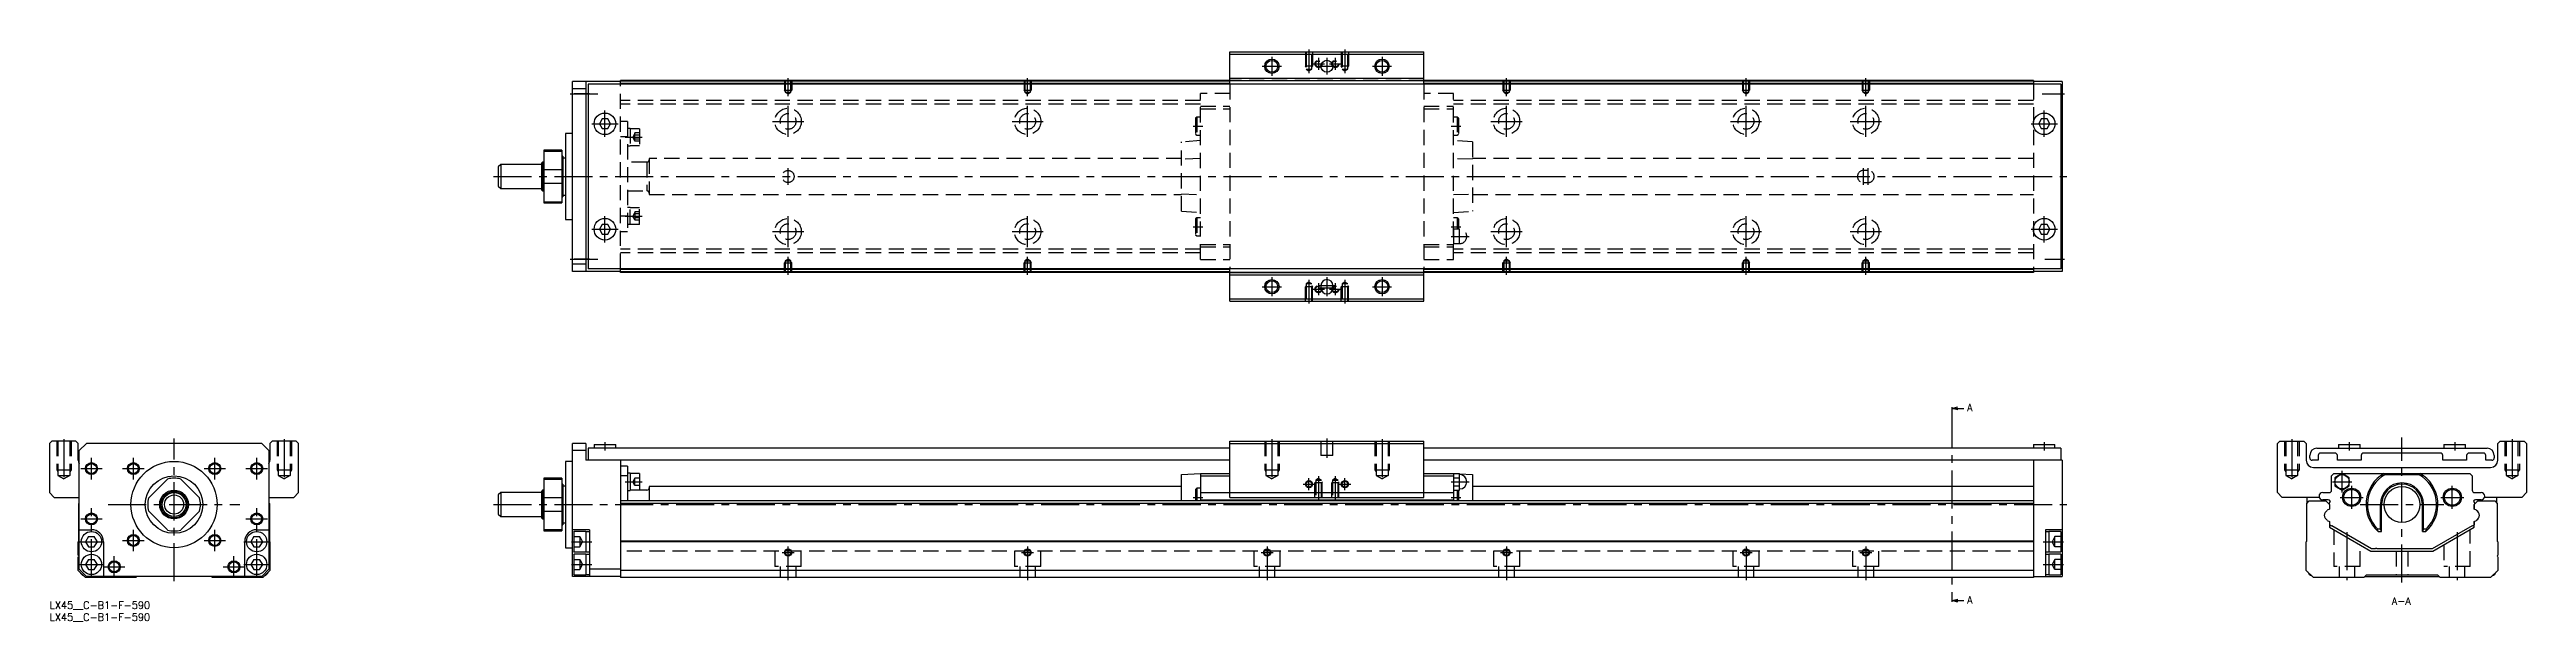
# Model space of a CAD drawing. Extents: x 0 to 1034, y -8 to 230.
import ezdxf

# ---------------------------------------------------------------- set-up
doc = ezdxf.new("R2010")
doc.units = 0
doc.header["$LTSCALE"] = 0.5
doc.linetypes.add('CENTER', pattern=[50.8, 31.75, -6.35, 6.35, -6.35])
doc.linetypes.add('DASHED', pattern=[19.05, 12.7, -6.35])
for name, color, linetype in [('MSM_CENTER', 1, 'CENTER'), ('MSM_CONTINUOUS', 7, 'CONTINUOUS'), ('MSM_DASHED', 4, 'DASHED'), ('MSM_NARROW', 5, 'CONTINUOUS'), ('MSM_PART_NUMBER', 7, 'CONTINUOUS')]:
    doc.layers.add(name, color=color, linetype=linetype)
doc.styles.get("Standard").update_dxf_attribs({"font": 'txt.shx', "height": 3, "bigfont": 'bigfont.shx'})

# ---------------------------------------------------------------- blocks, each defined once
blk = doc.blocks.new('*U3')
at = {"layer": 'MSM_PART_NUMBER'}
blk.add_text('LX45__C-B1-F-590', height=3, dxfattribs=at).set_placement((0, -3))
blk = doc.blocks.new('*U4')
at = {"layer": 'MSM_PART_NUMBER'}
blk.add_text('LX45__C-B1-F-590', height=3, dxfattribs=at).set_placement((0, -8))

msp = doc.modelspace()

# ---------------------------------------------------------------- linework, layer by layer
at = {"layer": 'MSM_CENTER'}
for p, q in [((525.9, 230.4), (525.9, 220.5)), ((540.9, 230.4), (540.9, 220.5)), ((308.4, 210.9), (308.4, 218.4)), ((408.4, 210.9), (408.4, 218.4)), ((506.4, 223.4), (514.4, 223.4)), ((510.4, 227.4), (510.4, 219.4)), ((527.4, 224.4), (532.4, 224.4)), ((529.9, 226.9), (529.9, 221.9)), ((529.9, 223.4), (536.9, 223.4)), ((533.4, 226.9), (533.4, 219.9)), ((534.4, 224.4), (539.4, 224.4)), ((536.9, 226.9), (536.9, 221.9)), ((552.4, 223.4), (560.4, 223.4)), ((556.4, 227.4), (556.4, 219.4)), ((608.4, 210.9), (608.4, 218.4)), ((708.4, 210.9), (708.4, 218.4)), ((758.4, 210.9), (758.4, 218.4)), ((217.4, 211.9), (228.9, 211.9)), ((308.4, 193.9), (308.4, 206.9)), ((408.4, 193.9), (408.4, 206.9)), ((608.4, 193.9), (608.4, 206.9)), ((708.4, 193.9), (708.4, 206.9)), ((758.4, 193.9), (758.4, 206.9)), ((832.1, 211.9), (841.4, 211.9)), ((226.4, 199.4), (237.4, 199.4)), ((231.9, 193.9), (231.9, 204.9)), ((301.9, 200.4), (314.9, 200.4)), ((401.9, 200.4), (414.9, 200.4)), ((477.5, 198.4), (481.6, 198.4)), ((585.2, 198.4), (589.3, 198.4)), ((601.9, 200.4), (614.9, 200.4)), ((701.9, 200.4), (714.9, 200.4)), ((751.9, 200.4), (764.9, 200.4)), ((827.4, 199.4), (838.4, 199.4)), ((832.9, 193.9), (832.9, 204.9)), ((240.4, 193.8), (247.4, 193.8)), ((185.4, 177.4), (842.4, 177.4)), ((308.4, 173.9), (308.4, 180.9)), ((757.4, 173.9), (757.4, 180.9)), ((759.4, 173.9), (759.4, 180.9)), ((226.4, 155.4), (237.4, 155.4)), ((231.9, 149.9), (231.9, 160.9)), ((240.4, 160.9), (247.4, 160.9)), ((308.4, 147.9), (308.4, 160.9)), ((408.4, 147.9), (408.4, 160.9)), ((477.5, 156.4), (481.6, 156.4)), ((585.2, 156.4), (589.3, 156.4)), ((608.4, 147.9), (608.4, 160.9)), ((708.4, 147.9), (708.4, 160.9)), ((758.4, 147.9), (758.4, 160.9)), ((827.4, 155.4), (838.4, 155.4)), ((832.9, 149.9), (832.9, 160.9)), ((301.9, 154.4), (314.9, 154.4)), ((401.9, 154.4), (414.9, 154.4)), ((585.2, 152.4), (592.8, 152.4)), ((601.9, 154.4), (614.9, 154.4)), ((701.9, 154.4), (714.9, 154.4)), ((751.9, 154.4), (764.9, 154.4)), ((217.4, 142.9), (228.9, 142.9)), ((308.4, 136.4), (308.4, 143.9)), ((408.4, 136.4), (408.4, 143.9)), ((510.4, 135.4), (510.4, 127.4)), ((533.4, 135.4), (533.4, 127.4)), ((556.4, 135.4), (556.4, 127.4)), ((608.4, 136.4), (608.4, 143.9)), ((708.4, 136.4), (708.4, 143.9)), ((758.4, 136.4), (758.4, 143.9)), ((833.1, 142.9), (841.4, 142.9)), ((506.4, 131.4), (514.4, 131.4)), ((525.9, 134.3), (525.9, 124.4)), ((527.4, 130.4), (532.4, 130.4)), ((529.9, 132.9), (529.9, 127.9)), ((529.9, 131.9), (536.9, 131.9)), ((529.9, 130.9), (536.9, 130.9)), ((534.4, 130.4), (539.4, 130.4)), ((536.9, 132.9), (536.9, 127.9)), ((540.9, 134.3), (540.9, 124.4)), ((552.4, 131.4), (560.4, 131.4)), ((794.3, 80.1), (794.3, 0.9)), ((6, 67.8), (6, 50.2)), ((52, 8.5), (52, 68)), ((98, 67.8), (98, 50.2)), ((231.9, 66.5), (231.9, 63)), ((510.4, 67.8), (510.4, 50.2)), ((533.4, 68), (533.4, 60)), ((556.4, 67.8), (556.4, 50.2)), ((832.9, 66.5), (832.9, 63)), ((936.3, 67.8), (936.3, 50.2)), ((960.3, 66.5), (960.3, 63)), ((982.3, 8), (982.3, 68.5)), ((1004.3, 66.5), (1004.3, 63)), ((1028.3, 67.8), (1028.3, 50.2)), ((13, 55.5), (22, 55.5)), ((17.5, 51), (17.5, 60)), ((30.5, 55.5), (39.5, 55.5)), ((35, 51), (35, 60)), ((64.5, 55.5), (73.5, 55.5)), ((69, 51), (69, 60)), ((82, 55.5), (91, 55.5)), ((86.5, 51), (86.5, 60)), ((529.9, 52.4), (529.9, 42.5)), ((536.9, 52.4), (536.9, 42.5)), ((957.3, 45.5), (957.3, 54.5)), ((240.4, 50), (247.4, 50)), ((477.5, 43.5), (481.6, 43.5)), ((523.4, 49), (528.4, 49)), ((525.9, 46.5), (525.9, 51.5)), ((538.4, 49), (543.4, 49)), ((540.9, 46.5), (540.9, 51.5)), ((585.2, 50), (592.8, 50)), ((585.2, 43.5), (589.3, 43.5)), ((953.3, 50), (961.3, 50)), ((956.5, 43.5), (966.1, 43.5)), ((961.3, 38.7), (961.3, 48.3)), ((998.5, 43.5), (1008.1, 43.5)), ((1003.3, 38.7), (1003.3, 48.3)), ((13, 34.5), (22, 34.5)), ((17.5, 10.2), (17.5, 39)), ((24.5, 40.5), (79.5, 40.5)), ((82, 34.5), (91, 34.5)), ((86.5, 10.2), (86.5, 39)), ((185.4, 40.5), (842.4, 40.5)), ((964.8, 40.5), (999.8, 40.5)), ((12.2, 25), (22.7, 25)), ((30.5, 25.5), (39.5, 25.5)), ((35, 21), (35, 30)), ((64.5, 25.5), (73.5, 25.5)), ((69, 21), (69, 30)), ((81.2, 25), (91.7, 25)), ((217.9, 25), (226.4, 25)), ((308.4, 9), (308.4, 23)), ((408.4, 23), (408.4, 9)), ((508.4, 23), (508.4, 9)), ((608.4, 23), (608.4, 9)), ((708.4, 23), (708.4, 9)), ((758.4, 23), (758.4, 9)), ((832.4, 25), (840.9, 25)), ((959.3, 29), (959.3, 9)), ((1005.3, 29), (1005.3, 9)), ((12.2, 15.5), (22.7, 15.5)), ((22.5, 14.5), (31.5, 14.5)), ((27, 10), (27, 19)), ((72.5, 14.5), (81.5, 14.5)), ((77, 10), (77, 19)), ((81.2, 15.5), (91.7, 15.5)), ((217.9, 15.5), (226.4, 15.5)), ((305.9, 20.5), (310.9, 20.5)), ((405.9, 20.5), (410.9, 20.5)), ((505.9, 20.5), (510.9, 20.5)), ((605.9, 20.5), (610.9, 20.5)), ((705.9, 20.5), (710.9, 20.5)), ((755.9, 20.5), (760.9, 20.5)), ((832.4, 15.5), (840.9, 15.5))]:
    msp.add_line(p, q, dxfattribs=at)
at = {"layer": 'MSM_CONTINUOUS'}
for p, q in [((492.9, 215.9), (492.9, 229.4)), ((492.9, 229.4), (573.9, 229.4)), ((492.9, 228.4), (573.9, 228.4)), ((573.9, 215.9), (573.9, 229.4)), ((238.4, 215.9), (238.4, 217.4)), ((492.9, 217.4), (238.4, 217.4)), ((492.9, 218.4), (573.9, 218.4)), ((492.9, 217.4), (573.9, 217.4)), ((828.4, 217.4), (573.9, 217.4)), ((828.4, 217.4), (828.4, 215.9)), ((238.4, 217), (218.4, 217)), ((218.4, 137.8), (218.4, 217)), ((223.9, 214), (218.4, 214)), ((223.9, 217), (223.9, 137.8)), ((839.9, 215.9), (224.9, 215.9)), ((224.9, 215.9), (224.9, 138.9)), ((492.9, 217.2), (238.4, 217.2)), ((492.9, 216.2), (238.4, 216.2)), ((828.4, 217.2), (573.9, 217.2)), ((828.4, 216.2), (573.9, 216.2)), ((840.4, 217), (828.4, 217)), ((839.9, 215.9), (839.9, 138.9)), ((840.4, 217), (840.4, 137.8)), ((230.7, 201.4), (229.6, 199.4)), ((229.6, 199.4), (230.7, 197.4)), ((233.1, 201.4), (230.7, 201.4)), ((230.7, 197.4), (233.1, 197.4)), ((234.2, 199.4), (233.1, 201.4)), ((233.1, 197.4), (234.2, 199.4)), ((831.7, 201.4), (830.6, 199.4)), ((830.6, 199.4), (831.7, 197.4)), ((834.1, 201.4), (831.7, 201.4)), ((831.7, 197.4), (834.1, 197.4)), ((835.2, 199.4), (834.1, 201.4)), ((834.1, 197.4), (835.2, 199.4)), ((213.9, 188.4), (206.4, 188.4)), ((206.4, 188.4), (206.4, 166.4)), ((206.4, 188), (213.9, 188)), ((213.9, 188.4), (213.9, 166.4)), ((215.4, 195.4), (215.4, 159.4)), ((218.4, 195.4), (215.4, 195.4)), ((188.4, 182.4), (187.4, 181.4)), ((187.4, 181.4), (187.4, 173.4)), ((188.4, 182.4), (188.4, 172.4)), ((205.4, 182.4), (188.4, 182.4)), ((205.9, 183.4), (205.4, 182.9)), ((205.4, 182.9), (205.4, 171.9)), ((205.9, 183.4), (205.9, 171.4)), ((206.4, 183.4), (205.9, 183.4)), ((213.9, 180.2), (206.4, 180.2)), ((214.4, 185.9), (213.9, 185.9)), ((214.4, 185.9), (214.4, 168.9)), ((215.4, 185.1), (214.4, 185.1)), ((187.4, 173.4), (188.4, 172.4)), ((188.4, 172.4), (205.4, 172.4)), ((205.4, 171.9), (205.9, 171.4)), ((205.9, 171.4), (206.4, 171.4)), ((206.4, 174.6), (213.9, 174.6)), ((213.9, 166.7), (206.4, 166.7)), ((206.4, 166.4), (213.9, 166.4)), ((213.9, 168.9), (214.4, 168.9)), ((214.4, 169.6), (215.4, 169.6)), ((215.4, 159.4), (218.4, 159.4)), ((230.7, 157.4), (229.6, 155.4)), ((229.6, 155.4), (230.7, 153.4)), ((233.1, 157.4), (230.7, 157.4)), ((234.2, 155.4), (233.1, 157.4)), ((233.1, 153.4), (234.2, 155.4)), ((831.7, 157.4), (830.6, 155.4)), ((830.6, 155.4), (831.7, 153.4)), ((834.1, 157.4), (831.7, 157.4)), ((835.2, 155.4), (834.1, 157.4)), ((834.1, 153.4), (835.2, 155.4)), ((230.7, 153.4), (233.1, 153.4)), ((831.7, 153.4), (834.1, 153.4)), ((223.9, 140.8), (218.4, 140.8)), ((238.4, 137.8), (218.4, 137.8)), ((839.9, 138.9), (224.9, 138.9)), ((238.4, 137.4), (238.4, 138.9)), ((492.9, 138.6), (238.4, 138.6)), ((492.9, 137.6), (238.4, 137.6)), ((828.4, 137.4), (238.4, 137.4)), ((492.9, 125.4), (492.9, 138.9)), ((492.9, 137.4), (573.9, 137.4)), ((492.9, 136.4), (573.9, 136.4)), ((573.9, 125.4), (573.9, 138.9)), ((828.4, 138.6), (573.9, 138.6)), ((828.4, 137.6), (573.9, 137.6)), ((828.4, 138.9), (828.4, 137.4)), ((840.4, 137.8), (828.4, 137.8)), ((492.9, 126.4), (573.9, 126.4)), ((492.9, 125.4), (573.9, 125.4)), ((530.9, 131.9), (530.9, 130.9)), ((535.9, 130.9), (535.9, 131.9)), ((794.3, 80.6), (796.8, 81.3)), ((794.3, 81.1), (794.3, 80.1)), ((794.3, 80.6), (799.3, 80.6)), ((796.8, 80), (794.3, 80.6)), ((1, 67), (0, 66)), ((0, 66), (0, 45.5)), ((11, 67), (1, 67)), ((12, 66), (11, 67)), ((12, 59), (12, 66)), ((15.4, 66), (12.4, 63)), ((12.4, 13.5), (12.4, 63)), ((88.6, 66), (15.4, 66)), ((91.6, 63), (88.6, 66)), ((91.6, 63), (91.6, 13.5)), ((93, 67), (92, 66)), ((92, 66), (92, 59)), ((103, 67), (93, 67)), ((104, 66), (103, 67)), ((104, 45.5), (104, 66)), ((223.9, 66), (218.4, 66)), ((218.4, 10.5), (218.4, 66)), ((223.9, 63), (218.4, 63)), ((223.9, 66), (223.9, 59)), ((224.9, 64), (224.9, 59)), ((492.9, 64), (224.9, 64)), ((227.4, 65.5), (227.4, 64)), ((227.4, 65.5), (236.4, 65.5)), ((236.4, 64), (236.4, 65.5)), ((492.9, 67), (573.9, 67)), ((492.9, 43.5), (492.9, 67)), ((492.9, 66), (573.9, 66)), ((573.9, 43.5), (573.9, 67)), ((839.9, 64), (573.9, 64)), ((828.4, 65.5), (828.4, 64)), ((828.4, 65.5), (837.4, 65.5)), ((837.4, 64), (837.4, 65.5)), ((839.9, 64), (839.9, 59)), ((930.3, 66), (931.3, 67)), ((930.3, 45.5), (930.3, 66)), ((931.3, 67), (941.3, 67)), ((941.3, 67), (942.3, 66)), ((942.3, 66), (942.3, 59)), ((946.8, 64), (1017.8, 64)), ((955.8, 65.5), (964.8, 65.5)), ((955.8, 65.5), (955.8, 64)), ((964.8, 64), (964.8, 65.5)), ((999.8, 65.5), (1008.8, 65.5)), ((999.8, 65.5), (999.8, 64)), ((1008.8, 64), (1008.8, 65.5)), ((1022.3, 66), (1023.3, 67)), ((1022.3, 59), (1022.3, 66)), ((1023.3, 67), (1033.3, 67)), ((1033.3, 67), (1034.3, 66)), ((1034.3, 66), (1034.3, 45.5)), ((218.4, 58.5), (215.4, 58.5)), ((215.4, 58.5), (215.4, 22.5)), ((492.9, 59), (223.9, 59)), ((238.4, 59), (238.4, 10)), ((241.4, 56.5), (238.4, 56.5)), ((241.4, 52.5), (238.4, 52.5)), ((241.4, 56.5), (241.4, 42)), ((242.4, 53.6), (241.4, 53.6)), ((242.4, 53.6), (242.4, 46.3)), ((246.4, 53.5), (242.4, 53.5)), ((246.4, 53.5), (246.4, 46.5)), ((472.6, 53), (480.6, 53.5)), ((472.6, 42), (472.6, 53)), ((480.6, 53.5), (492.9, 53.5)), ((480.6, 53.5), (480.6, 42)), ((480.6, 52.5), (492.9, 52.5)), ((840.4, 59), (573.9, 59)), ((573.9, 53.5), (586.2, 53.5)), ((573.9, 52.5), (586.2, 52.5)), ((586.2, 53.5), (586.8, 53.5)), ((586.3, 53.5), (586.2, 53)), ((586.2, 53.5), (586.2, 42)), ((586.2, 52.4), (586.2, 52.6)), ((586.3, 53.5), (588.7, 53.5)), ((586.3, 51.7), (588.7, 51.7)), ((588.8, 53), (588.7, 53.5)), ((588.7, 53.3), (594.2, 53)), ((588.8, 47), (588.8, 53)), ((594.2, 53), (594.2, 42)), ((828.4, 59), (828.4, 10)), ((840.4, 59), (840.4, 10.5)), ((943.8, 60), (943.8, 61)), ((947.3, 59), (944.8, 59)), ((945.3, 56), (1019.3, 56)), ((947.3, 61), (947.3, 59)), ((954.3, 62), (948.3, 62)), ((952.9, 52.5), (953.9, 53.5)), ((952.9, 46.5), (952.9, 52.5)), ((953.9, 53.5), (1010.6, 53.5)), ((957.3, 53.5), (954.3, 51.7)), ((954.3, 51.7), (954.3, 48.3)), ((955.3, 59), (955.3, 61)), ((965.3, 59), (955.3, 59)), ((960.3, 51.7), (957.3, 53.5)), ((960.3, 48.3), (960.3, 51.7)), ((965.3, 61), (965.3, 59)), ((998.3, 62), (966.3, 62)), ((974.8, 53.5), (975, 53)), ((975, 53), (989.5, 53)), ((989.5, 53), (989.8, 53.5)), ((999.3, 59), (999.3, 61)), ((1009.3, 59), (999.3, 59)), ((1009.3, 61), (1009.3, 59)), ((1016.3, 62), (1010.3, 62)), ((1010.6, 53.5), (1011.6, 52.5)), ((1011.6, 52.5), (1011.6, 46.5)), ((1017.3, 59), (1017.3, 61)), ((1019.8, 59), (1017.3, 59)), ((1020.8, 61), (1020.8, 60)), ((0, 45.5), (2, 43.5)), ((2, 43.5), (12.4, 43.5)), ((41.4, 43.3), (49.2, 51.1)), ((54.8, 51.1), (62.6, 43.3)), ((91.6, 43.5), (102, 43.5)), ((102, 43.5), (104, 45.5)), ((188.4, 45.5), (187.4, 44.5)), ((187.4, 44.5), (187.4, 36.5)), ((205.4, 45.5), (188.4, 45.5)), ((188.4, 45.5), (188.4, 35.5)), ((205.9, 46.5), (205.4, 46)), ((205.4, 46), (205.4, 35)), ((206.4, 46.5), (205.9, 46.5)), ((205.9, 46.5), (205.9, 34.5)), ((213.9, 51.5), (206.4, 51.5)), ((206.4, 51.5), (206.4, 29.5)), ((206.4, 51.1), (213.9, 51.1)), ((213.9, 43.3), (206.4, 43.3)), ((213.9, 51.5), (213.9, 29.5)), ((214.4, 49), (213.9, 49)), ((214.4, 49), (214.4, 32)), ((215.4, 48.2), (214.4, 48.2)), ((828.4, 42), (238.4, 42)), ((241.4, 46.3), (242.4, 46.3)), ((249.4, 46.5), (242.4, 46.5)), ((250.4, 48), (250.4, 42)), ((472.6, 48), (250.4, 48)), ((479, 47.3), (478.5, 46.8)), ((478.5, 46.8), (478.5, 42)), ((480.6, 47.3), (479, 47.3)), ((479, 47.3), (479, 42)), ((480.6, 45.5), (586.2, 45.5)), ((480.6, 42.4), (586.2, 42.4)), ((492.9, 43.5), (573.9, 43.5)), ((586.2, 47), (586.3, 46.5)), ((586.3, 48.3), (588.7, 48.3)), ((586.3, 46.5), (588.7, 46.5)), ((587.8, 46.5), (587.8, 42)), ((588.3, 46.5), (588.3, 42)), ((588.7, 46.5), (588.8, 47)), ((828.4, 48), (594.2, 48)), ((932.3, 43.5), (930.3, 45.5)), ((947.7, 43.5), (932.3, 43.5)), ((942.5, 41), (943.5, 42)), ((942.7, 41.2), (942.7, 43.5)), ((943.5, 42), (950.5, 42)), ((949.2, 45.5), (951.9, 45.5)), ((951.5, 42.4), (949.2, 42.4)), ((950.5, 42), (952, 40.5)), ((950.5, 42), (952, 40.5)), ((954.3, 48.3), (957.3, 46.5)), ((957.3, 46.5), (960.3, 48.3)), ((1012.5, 40.5), (1014, 42)), ((1012.6, 45.5), (1015.3, 45.5)), ((1015.3, 42.4), (1013, 42.4)), ((1014, 42), (1021.1, 42)), ((1032.3, 43.5), (1016.8, 43.5)), ((1021.1, 42), (1022.1, 41)), ((1021.9, 41.2), (1021.9, 43.5)), ((1034.3, 45.5), (1032.3, 43.5)), ((12.2, 41), (12.4, 41.2)), ((12.2, 25.2), (12.2, 41)), ((49.2, 29.9), (41.4, 37.7)), ((62.6, 37.7), (54.8, 29.9)), ((91.6, 41.2), (91.8, 41)), ((91.8, 41), (91.8, 25.2)), ((187.4, 36.5), (188.4, 35.5)), ((188.4, 35.5), (205.4, 35.5)), ((205.4, 35), (205.9, 34.5)), ((205.9, 34.5), (206.4, 34.5)), ((206.4, 37.7), (213.9, 37.7)), ((213.9, 32), (214.4, 32)), ((214.4, 32.8), (215.4, 32.8)), ((828.4, 41), (238.4, 41)), ((942.5, 25.2), (942.5, 41)), ((952, 38.6), (951.1, 38.1)), ((951.1, 33.9), (952, 33.4)), ((952, 40.6), (952, 41.2)), ((952, 40.5), (952, 38.6)), ((952, 33.4), (952, 31)), ((953, 31.6), (952.8, 31.6)), ((969.6, 22), (953, 31.6)), ((973.3, 30.4), (973.3, 40.5)), ((973.8, 29.2), (973.8, 40.5)), ((990.8, 29.2), (990.8, 40.5)), ((991.3, 30.4), (991.3, 40.5)), ((1011.6, 31.6), (994.9, 22)), ((1011.8, 31.6), (1011.6, 31.6)), ((1012.6, 40.6), (1012.5, 40.5)), ((1012.5, 40.5), (1012.5, 38.6)), ((1012.5, 38.6), (1012.5, 40.5)), ((1013.4, 38.1), (1012.5, 38.6)), ((1012.5, 33.4), (1013.4, 33.9)), ((1012.5, 33.4), (1012.5, 32.1)), ((1012.5, 31), (1012.5, 33.4)), ((1012.6, 41.2), (1012.6, 40.6)), ((1022.1, 41), (1022.1, 25.2)), ((12, 25), (12.2, 25.2)), ((12, 19.4), (12, 25)), ((12.4, 30), (17.5, 30)), ((16.3, 27.1), (15, 25)), ((15, 25), (16.3, 22.9)), ((16.3, 27.1), (18.7, 27.1)), ((16.3, 22.9), (18.7, 22.9)), ((20, 25), (18.7, 27.1)), ((18.7, 22.9), (20, 25)), ((22.5, 25), (22.5, 10.5)), ((81.5, 10.5), (81.5, 25)), ((85.3, 27.1), (84, 25)), ((84, 25), (85.3, 22.9)), ((85.3, 27.1), (87.7, 27.1)), ((85.3, 22.9), (87.7, 22.9)), ((86.5, 30), (91.6, 30)), ((89, 25), (87.7, 27.1)), ((87.7, 22.9), (89, 25)), ((91.8, 25.2), (92, 25)), ((92, 25), (92, 13)), ((213.9, 29.9), (206.4, 29.9)), ((206.4, 29.5), (213.9, 29.5)), ((215.4, 22.5), (218.4, 22.5)), ((225.4, 30), (218.4, 30)), ((218.9, 29), (218.9, 21)), ((223.9, 29.2), (219.1, 29.2)), ((219.1, 20.8), (223.9, 20.8)), ((223.9, 29.2), (223.9, 20.8)), ((225.4, 29.1), (223.9, 29.1)), ((223.9, 20.8), (225.4, 20.8)), ((225.4, 30), (225.4, 10.5)), ((828.4, 25.2), (238.4, 25.2)), ((828.4, 25), (238.4, 25)), ((833.4, 30), (833.4, 10.5)), ((840.4, 30), (833.4, 30)), ((834.9, 29.1), (833.4, 29.1)), ((833.4, 20.8), (834.9, 20.8)), ((839.9, 29.2), (834.9, 29.2)), ((834.9, 29.2), (834.9, 20.8)), ((834.9, 20.8), (839.9, 20.8)), ((839.9, 29.2), (839.9, 20.8)), ((942.3, 25), (942.5, 25.2)), ((942.3, 13), (942.3, 25)), ((952, 31), (969.3, 21)), ((969.3, 21), (995.2, 21)), ((971.1, 22), (969.6, 22)), ((971.9, 30.4), (973.3, 30.4)), ((994.9, 22), (971.9, 22)), ((972.4, 29.2), (973.8, 29.2)), ((973.8, 29.2), (973.3, 30.4)), ((991.3, 30.4), (990.8, 29.2)), ((990.8, 29.2), (992.2, 29.2)), ((991.3, 30.4), (992.6, 30.4)), ((995.2, 21), (1012.5, 31)), ((1022.1, 25.2), (1022.3, 25)), ((1022.3, 25), (1022.3, 19.4)), ((12, 13), (12, 18.6)), ((15, 10), (12, 13)), ((15.4, 10.5), (12.4, 13.5)), ((16.3, 17.6), (15, 15.5)), ((15, 15.5), (16.3, 13.4)), ((88.6, 10.5), (15.4, 10.5)), ((16.3, 17.6), (18.7, 17.6)), ((16.3, 13.4), (18.7, 13.4)), ((20, 15.5), (18.7, 17.6)), ((18.7, 13.4), (20, 15.5)), ((36.5, 10.5), (36, 10)), ((68, 10), (67.5, 10.5)), ((85.3, 17.6), (84, 15.5)), ((84, 15.5), (85.3, 13.4)), ((85.3, 17.6), (87.7, 17.6)), ((85.3, 13.4), (87.7, 13.4)), ((89, 15.5), (87.7, 17.6)), ((87.7, 13.4), (89, 15.5)), ((91.6, 13.5), (88.6, 10.5)), ((92, 13), (89, 10)), ((238.4, 10.5), (218.4, 10.5)), ((218.9, 19.5), (218.9, 11.5)), ((223.9, 19.8), (219.1, 19.8)), ((219.1, 11.2), (223.9, 11.2)), ((223.9, 19.8), (223.9, 11.2)), ((225.4, 19.6), (223.9, 19.6)), ((223.9, 11.3), (225.4, 11.3)), ((238.4, 13.5), (225.4, 13.5)), ((828.4, 13), (238.4, 13)), ((828.4, 10.5), (840.4, 10.5)), ((834.9, 19.6), (833.4, 19.6)), ((833.4, 11.3), (834.9, 11.3)), ((839.9, 19.8), (834.9, 19.8)), ((834.9, 19.8), (834.9, 11.2)), ((834.9, 11.2), (839.9, 11.2)), ((839.9, 19.8), (839.9, 11.2)), ((945.3, 10), (942.3, 13)), ((967.3, 11), (966.3, 10)), ((966.8, 10.5), (997.8, 10.5)), ((997.3, 11), (967.3, 11)), ((998.3, 10), (997.3, 11)), ((1022.3, 13), (1019.3, 10)), ((1022.3, 18.6), (1022.3, 13)), ((36, 10), (15, 10)), ((89, 10), (68, 10)), ((828.4, 10), (238.4, 10)), ((794.3, 0.4), (796.8, 1)), ((794.3, 0.9), (794.3, -0.1)), ((794.3, 0.4), (799.3, 0.4)), ((796.8, -0.3), (794.3, 0.4)), ((966.3, 10), (945.3, 10)), ((1019.3, 10), (998.3, 10))]:
    msp.add_line(p, q, dxfattribs=at)
for centre, radius in [((510.4, 223.4), 2.46), ((533.4, 223.4), 2.5), ((556.4, 223.4), 2.46), ((231.9, 199.4), 4.5), ((832.9, 199.4), 4.5), ((231.9, 155.4), 4.5), ((832.9, 155.4), 4.5), ((510.4, 131.4), 2.46), ((556.4, 131.4), 2.46), ((17.5, 55.5), 2.07), ((35, 55.5), 2.07), ((52, 40.5), 18), ((52, 40.5), 12), ((69, 55.5), 2.07), ((86.5, 55.5), 2.07), ((957.3, 50), 3), ((52, 40.5), 6), ((52, 40.5), 5.5), ((52, 40.5), 5), ((52, 40.5), 4), ((525.9, 49), 1.23), ((540.9, 49), 1.23), ((961.3, 43.5), 3.8), ((961.3, 43.5), 3.3), ((982.3, 40.5), 7.5), ((1003.3, 43.5), 3.8), ((1003.3, 43.5), 3.3), ((17.5, 34.5), 2.07), ((86.5, 34.5), 2.07), ((17.5, 25), 4.25), ((35, 25.5), 2.07), ((69, 25.5), 2.07), ((86.5, 25), 4.25), ((308.4, 20.5), 1.23), ((408.4, 20.5), 1.23), ((508.4, 20.5), 1.23), ((608.4, 20.5), 1.23), ((708.4, 20.5), 1.23), ((758.4, 20.5), 1.23), ((17.5, 15.5), 4.25), ((27, 14.5), 2.07), ((77, 14.5), 2.07), ((86.5, 15.5), 4.25)]:
    msp.add_circle(centre, radius, dxfattribs=at)
for centre, radius, start, end in [((533.4, 131.9), 2.5, 0, 180), ((533.4, 130.9), 2.5, 180, 0), ((946.8, 61), 3, 90, 180), ((1017.8, 61), 3, 0, 90), ((15, 59), 3, 180, 209.9252), ((89, 59), 3, 330.0724, 0), ((589.5, 52.6), 3.31, 164.2277, 179.4294), ((589.5, 52.6), 3.31, 180.5738, 195.7691), ((599.1, 49.9), 12.9, 172.0306, 179.7562), ((585.5, 52.6), 3.31, 0.5738, 15.7691), ((585.5, 52.6), 3.31, 344.2277, 359.4294), ((575.9, 49.9), 12.9, 0.2452, 7.968), ((588.8, 50), 3, 270, 90), ((945.3, 59), 3, 180, 270), ((944.8, 60), 1, 180, 270), ((948.3, 61), 1, 90, 180), ((954.3, 61), 1, 0, 90), ((966.3, 61), 1, 90, 180), ((982.3, 40.5), 15, 119.9264, 228.7639), ((982.3, 40.5), 14.4, 120.051, 224.1514), ((982.3, 40.5), 14.4, 315.8486, 59.949), ((982.3, 40.5), 15, 311.2361, 60.0736), ((998.3, 61), 1, 0, 90), ((1010.3, 61), 1, 90, 180), ((1016.3, 61), 1, 0, 90), ((1019.3, 59), 3, 270, 0), ((1019.8, 60), 1, 270, 0), ((52, 40.5), 11, 165.2726, 194.7274), ((52, 40.5), 11, 75.2726, 104.7274), ((52, 40.5), 11, 345.2726, 14.7274), ((249.4, 47.5), 1, 270, 0), ((599.7, 50.1), 13.5, 180.407, 187.8062), ((589.5, 47.4), 3.31, 164.2277, 179.4294), ((589.5, 47.4), 3.31, 180.5738, 195.7691), ((575.3, 50.1), 13.5, 352.1938, 359.593), ((585.5, 47.4), 3.31, 0.5738, 15.7691), ((585.5, 47.4), 3.31, 344.2277, 359.4294), ((949.2, 44), 1.55, 90, 270), ((951.5, 41.4), 1, 30.0919, 90), ((951.9, 46.5), 1, 270, 0), ((952.8, 41.2), 0.8, 118.7489, 180), ((982.3, 40.5), 9, 0, 180), ((982.3, 40.5), 8.5, 0, 180), ((1012.6, 46.5), 1, 180, 270), ((1013, 41.4), 1, 90, 149.9081), ((1011.8, 41.2), 0.8, 0, 61.2511), ((1015.3, 44), 1.55, 270, 90), ((952.4, 35.8), 2.6, 120, 176.5893), ((952.4, 36.2), 2.6, 183.4107, 240), ((952.8, 32.4), 0.8, 200.3641, 270), ((1011.8, 32.4), 0.8, 270, 339.6276), ((1012.1, 35.8), 2.6, 3.4107, 60), ((1012.1, 36.2), 2.6, 300, 356.5893), ((17.5, 25), 5, 0, 90), ((52, 40.5), 11, 255.2726, 284.7274), ((86.5, 25), 5, 90, 180), ((219.1, 29), 0.25, 90, 180), ((219.1, 21), 0.25, 180, 270), ((971.5, 21.7), 0.5, 36.8699, 143.1301), ((984.5, 34.6), 13.3, 198.3686, 204.03), ((980, 34.6), 13.3, 335.9851, 341.6163), ((11.7, 19), 0.5, 306.8699, 53.1301), ((15.4, 13.5), 3, 201.8151, 248.1849), ((88.6, 13.5), 3, 291.8137, 338.1863), ((219.1, 19.5), 0.25, 90, 180), ((219.1, 11.5), 0.25, 180, 270), ((945.7, 13.5), 3, 201.8137, 248.1863), ((1018.9, 13.5), 3, 291.8151, 338.1849), ((1022.6, 19), 0.5, 126.8699, 233.1301)]:
    msp.add_arc(centre, radius, start, end, dxfattribs=at)
at = {"layer": 'MSM_DASHED'}
for p, q in [((524.4, 229.4), (524.4, 223.4)), ((524.7, 229.4), (524.7, 222.2)), ((527.1, 222.2), (527.1, 229.4)), ((527.4, 229.4), (527.4, 223.4)), ((539.4, 229.4), (539.4, 223.4)), ((539.7, 229.4), (539.7, 222.2)), ((542.1, 222.2), (542.1, 229.4)), ((542.4, 229.4), (542.4, 223.4)), ((306.9, 217.4), (306.9, 213.4)), ((307.2, 217.4), (307.2, 212.6)), ((309.6, 212.6), (309.6, 217.4)), ((309.9, 217.4), (309.9, 213.4)), ((406.9, 217.4), (406.9, 213.4)), ((407.2, 217.4), (407.2, 212.6)), ((409.6, 212.6), (409.6, 217.4)), ((409.9, 217.4), (409.9, 213.4)), ((573.9, 217.4), (492.9, 217.4)), ((527.4, 223.4), (524.4, 223.4)), ((524.7, 222.9), (524.4, 223.4)), ((524.7, 222.2), (527.1, 222.2)), ((524.7, 222.2), (525.9, 221.5)), ((525.9, 221.5), (527.1, 222.2)), ((527.1, 222.9), (527.4, 223.4)), ((542.4, 223.4), (539.4, 223.4)), ((539.7, 222.9), (539.4, 223.4)), ((539.7, 222.2), (542.1, 222.2)), ((539.7, 222.2), (540.9, 221.5)), ((540.9, 221.5), (542.1, 222.2)), ((542.1, 222.9), (542.4, 223.4)), ((606.9, 217.4), (606.9, 213.4)), ((607.2, 217.4), (607.2, 212.6)), ((609.6, 212.6), (609.6, 217.4)), ((609.9, 217.4), (609.9, 213.4)), ((706.9, 217.4), (706.9, 213.4)), ((707.2, 217.4), (707.2, 212.6)), ((709.6, 212.6), (709.6, 217.4)), ((709.9, 217.4), (709.9, 213.4)), ((756.9, 217.4), (756.9, 213.4)), ((757.2, 217.4), (757.2, 212.6)), ((759.6, 212.6), (759.6, 217.4)), ((759.9, 217.4), (759.9, 213.4)), ((225.4, 211.9), (218.4, 211.9)), ((238.4, 138.9), (238.4, 215.9)), ((480.6, 209.1), (238.4, 209.1)), ((480.6, 207.6), (238.4, 207.6)), ((306.9, 213.4), (309.9, 213.4)), ((307.2, 212.9), (306.9, 213.4)), ((307.2, 212.6), (308.4, 211.9)), ((307.2, 212.6), (309.6, 212.6)), ((308.4, 211.9), (309.6, 212.6)), ((309.6, 212.9), (309.9, 213.4)), ((406.9, 213.4), (409.9, 213.4)), ((407.2, 212.9), (406.9, 213.4)), ((407.2, 212.6), (409.6, 212.6)), ((407.2, 212.6), (408.4, 211.9)), ((408.4, 211.9), (409.6, 212.6)), ((409.6, 212.9), (409.9, 213.4)), ((492.9, 212), (480.6, 212)), ((480.6, 142.8), (480.6, 212)), ((492.9, 215.9), (492.9, 138.9)), ((573.9, 215.9), (573.9, 138.9)), ((586.2, 212), (573.9, 212)), ((586.2, 142.8), (586.2, 212)), ((828.4, 209.1), (586.2, 209.1)), ((828.4, 207.6), (586.2, 207.6)), ((606.9, 213.4), (609.9, 213.4)), ((607.2, 212.9), (606.9, 213.4)), ((607.2, 212.6), (609.6, 212.6)), ((607.2, 212.6), (608.4, 211.9)), ((608.4, 211.9), (609.6, 212.6)), ((609.6, 212.9), (609.9, 213.4)), ((706.9, 213.4), (709.9, 213.4)), ((707.2, 212.9), (706.9, 213.4)), ((707.2, 212.6), (709.6, 212.6)), ((707.2, 212.6), (708.4, 211.9)), ((708.4, 211.9), (709.6, 212.6)), ((709.6, 212.9), (709.9, 213.4)), ((756.9, 213.4), (759.9, 213.4)), ((757.2, 212.9), (756.9, 213.4)), ((757.2, 212.6), (759.6, 212.6)), ((757.2, 212.6), (758.4, 211.9)), ((758.4, 211.9), (759.6, 212.6)), ((759.6, 212.9), (759.9, 213.4)), ((828.4, 215.9), (828.4, 138.9)), ((241.4, 200.4), (238.4, 200.4)), ((241.4, 200.4), (241.4, 154.4)), ((242.4, 197.5), (241.4, 197.5)), ((242.4, 197.5), (242.4, 190.2)), ((246.4, 197.3), (242.4, 197.3)), ((246.4, 197.3), (246.4, 190.3)), ((479, 202.2), (478.5, 201.7)), ((478.5, 201.7), (478.5, 195.1)), ((480.6, 202.2), (479, 202.2)), ((479, 202.2), (479, 194.6)), ((480.6, 206.7), (492.9, 206.7)), ((480.6, 205.7), (492.9, 205.7)), ((573.9, 206.7), (586.2, 206.7)), ((573.9, 205.7), (586.2, 205.7)), ((587.8, 202.2), (586.2, 202.2)), ((588.3, 201.7), (587.8, 202.2)), ((587.8, 202.2), (587.8, 194.6)), ((588.3, 201.7), (588.3, 195.1)), ((241.4, 193.9), (238.4, 193.9)), ((241.4, 190.2), (242.4, 190.2)), ((242.4, 190.3), (246.4, 190.3)), ((244.4, 195.3), (243.5, 193.8)), ((244.4, 192.3), (243.5, 193.8)), ((244.4, 192.1), (244.4, 195.6)), ((246.4, 195.6), (244.4, 195.6)), ((246.4, 194.7), (244.4, 194.7)), ((246.4, 193), (244.4, 193)), ((246.4, 192.1), (244.4, 192.1)), ((480.6, 192.4), (472.6, 191.8)), ((472.6, 162.9), (472.6, 191.8)), ((478.5, 195.1), (479, 194.6)), ((479, 194.6), (480.6, 194.6)), ((586.2, 194.6), (587.8, 194.6)), ((594.2, 191.8), (586.2, 192.4)), ((587.8, 194.6), (588.3, 195.1)), ((594.2, 191.8), (594.2, 162.9)), ((249.4, 183.4), (241.4, 183.4)), ((249.4, 183.4), (249.4, 171.4)), ((250.4, 184.9), (250.4, 169.9)), ((472.6, 184.9), (250.4, 184.9)), ((480.6, 184.9), (472.6, 184.6)), ((594.2, 184.6), (586.2, 184.9)), ((828.4, 184.9), (594.2, 184.9)), ((759.4, 179.9), (757.4, 179.9)), ((241.4, 171.4), (249.4, 171.4)), ((250.4, 169.9), (472.6, 169.9)), ((472.6, 170.1), (480.6, 169.9)), ((586.2, 169.9), (594.2, 170.1)), ((594.2, 169.9), (828.4, 169.9)), ((757.4, 174.9), (759.4, 174.9)), ((241.4, 160.9), (238.4, 160.9)), ((241.4, 164.6), (242.4, 164.6)), ((242.4, 157.3), (241.4, 157.3)), ((242.4, 157.3), (242.4, 164.6)), ((242.4, 164.4), (246.4, 164.4)), ((246.4, 157.4), (242.4, 157.4)), ((244.4, 162.4), (243.5, 160.9)), ((244.4, 159.4), (243.5, 160.9)), ((244.4, 162.7), (244.4, 159.2)), ((246.4, 162.7), (244.4, 162.7)), ((246.4, 161.8), (244.4, 161.8)), ((246.4, 160.1), (244.4, 160.1)), ((246.4, 159.2), (244.4, 159.2)), ((246.4, 157.4), (246.4, 164.4)), ((472.6, 162.9), (480.6, 162.4)), ((479, 160.2), (478.5, 159.7)), ((478.5, 159.7), (478.5, 153.1)), ((480.6, 160.2), (479, 160.2)), ((479, 160.2), (479, 152.6)), ((586.2, 162.4), (594.2, 162.9)), ((587.8, 160.2), (586.2, 160.2)), ((588.8, 155.4), (586.2, 155.4)), ((587.8, 160.2), (587.8, 155.4)), ((588.3, 159.7), (587.8, 160.2)), ((588.3, 159.7), (588.3, 155.4)), ((588.8, 149.4), (588.8, 155.4)), ((238.4, 154.4), (241.4, 154.4)), ((480.6, 147.1), (238.4, 147.1)), ((480.6, 145.6), (238.4, 145.6)), ((478.5, 153.1), (479, 152.6)), ((479, 152.6), (480.6, 152.6)), ((480.6, 149), (492.9, 149)), ((480.6, 148), (492.9, 148)), ((573.9, 149), (586.2, 149)), ((573.9, 148), (586.2, 148)), ((586.2, 149.4), (588.8, 149.4)), ((828.4, 147.1), (586.2, 147.1)), ((828.4, 145.6), (586.2, 145.6)), ((586.3, 152.4), (588.7, 152.4)), ((225.4, 142.9), (218.4, 142.9)), ((307.2, 141.8), (306.9, 141.4)), ((306.9, 137.4), (306.9, 141.4)), ((306.9, 141.4), (309.9, 141.4)), ((308.4, 142.9), (307.2, 142.2)), ((307.2, 142.2), (307.2, 137.4)), ((307.2, 142.2), (309.6, 142.2)), ((309.6, 142.2), (308.4, 142.9)), ((309.6, 137.4), (309.6, 142.2)), ((309.6, 141.8), (309.9, 141.4)), ((309.9, 137.4), (309.9, 141.4)), ((407.2, 141.8), (406.9, 141.4)), ((406.9, 141.4), (409.9, 141.4)), ((406.9, 137.4), (406.9, 141.4)), ((408.4, 142.9), (407.2, 142.2)), ((407.2, 142.2), (409.6, 142.2)), ((407.2, 142.2), (407.2, 137.4)), ((409.6, 142.2), (408.4, 142.9)), ((409.6, 137.4), (409.6, 142.2)), ((409.6, 141.8), (409.9, 141.4)), ((409.9, 137.4), (409.9, 141.4)), ((480.6, 142.8), (492.9, 142.8)), ((573.9, 137.4), (492.9, 137.4)), ((573.9, 142.8), (586.2, 142.8)), ((607.2, 141.8), (606.9, 141.4)), ((606.9, 141.4), (609.9, 141.4)), ((606.9, 137.4), (606.9, 141.4)), ((608.4, 142.9), (607.2, 142.2)), ((607.2, 142.2), (609.6, 142.2)), ((607.2, 142.2), (607.2, 137.4)), ((609.6, 142.2), (608.4, 142.9)), ((609.6, 137.4), (609.6, 142.2)), ((609.6, 141.8), (609.9, 141.4)), ((609.9, 137.4), (609.9, 141.4)), ((707.2, 141.8), (706.9, 141.4)), ((706.9, 141.4), (709.9, 141.4)), ((706.9, 137.4), (706.9, 141.4)), ((708.4, 142.9), (707.2, 142.2)), ((707.2, 142.2), (709.6, 142.2)), ((707.2, 142.2), (707.2, 137.4)), ((709.6, 142.2), (708.4, 142.9)), ((709.6, 137.4), (709.6, 142.2)), ((709.6, 141.8), (709.9, 141.4)), ((709.9, 137.4), (709.9, 141.4)), ((757.2, 141.8), (756.9, 141.4)), ((756.9, 141.4), (759.9, 141.4)), ((756.9, 137.4), (756.9, 141.4)), ((758.4, 142.9), (757.2, 142.2)), ((757.2, 142.2), (759.6, 142.2)), ((757.2, 142.2), (757.2, 137.4)), ((759.6, 142.2), (758.4, 142.9)), ((759.6, 137.4), (759.6, 142.2)), ((759.6, 141.8), (759.9, 141.4)), ((759.9, 137.4), (759.9, 141.4)), ((524.7, 131.8), (524.4, 131.4)), ((524.4, 125.4), (524.4, 131.4)), ((527.4, 131.4), (524.4, 131.4)), ((525.9, 133.3), (524.7, 132.6)), ((524.7, 132.6), (524.7, 125.4)), ((527.1, 132.6), (524.7, 132.6)), ((527.1, 132.6), (525.9, 133.3)), ((527.1, 125.4), (527.1, 132.6)), ((527.1, 131.8), (527.4, 131.4)), ((527.4, 125.4), (527.4, 131.4)), ((539.7, 131.8), (539.4, 131.4)), ((539.4, 125.4), (539.4, 131.4)), ((542.4, 131.4), (539.4, 131.4)), ((540.9, 133.3), (539.7, 132.6)), ((539.7, 132.6), (539.7, 125.4)), ((542.1, 132.6), (539.7, 132.6)), ((542.1, 132.6), (540.9, 133.3)), ((542.1, 125.4), (542.1, 132.6)), ((542.1, 131.8), (542.4, 131.4)), ((542.4, 125.4), (542.4, 131.4)), ((3, 67), (3, 55)), ((3.5, 67), (3.5, 52.6)), ((8.5, 67), (8.5, 52.6)), ((9, 67), (9, 55)), ((95, 67), (95, 55)), ((95.5, 67), (95.5, 52.6)), ((100.5, 67), (100.5, 52.6)), ((101, 67), (101, 55)), ((507.4, 67), (507.4, 55)), ((507.9, 67), (507.9, 52.6)), ((512.9, 67), (512.9, 52.6)), ((513.4, 67), (513.4, 55)), ((530.9, 67), (530.9, 61)), ((535.9, 61), (535.9, 67)), ((553.4, 67), (553.4, 55)), ((553.9, 67), (553.9, 52.6)), ((558.9, 67), (558.9, 52.6)), ((559.4, 67), (559.4, 55)), ((933.3, 67), (933.3, 55)), ((933.8, 67), (933.8, 52.6)), ((938.7, 67), (938.7, 52.6)), ((939.3, 67), (939.3, 55)), ((1025.3, 67), (1025.3, 55)), ((1025.8, 67), (1025.8, 52.6)), ((1030.7, 67), (1030.7, 52.6)), ((1031.3, 67), (1031.3, 55)), ((3, 55), (9, 55)), ((3, 55), (3.5, 54.1)), ((3.5, 52.6), (8.5, 52.6)), ((3.5, 52.6), (6, 51.2)), ((8.5, 52.6), (6, 51.2)), ((9, 55), (8.5, 54.1)), ((95, 55), (101, 55)), ((95, 55), (95.5, 54.1)), ((95.5, 52.6), (100.5, 52.6)), ((95.5, 52.6), (98, 51.2)), ((100.5, 52.6), (98, 51.2)), ((101, 55), (100.5, 54.1)), ((507.4, 55), (513.4, 55)), ((507.4, 55), (507.9, 54.1)), ((507.9, 52.6), (512.9, 52.6)), ((507.9, 52.6), (510.4, 51.2)), ((512.9, 52.6), (510.4, 51.2)), ((513.4, 55), (512.9, 54.1)), ((535.9, 61), (530.9, 61)), ((553.4, 55), (559.4, 55)), ((553.4, 55), (553.9, 54.1)), ((553.9, 52.6), (558.9, 52.6)), ((553.9, 52.6), (556.4, 51.2)), ((558.9, 52.6), (556.4, 51.2)), ((559.4, 55), (558.9, 54.1)), ((933.3, 55), (939.3, 55)), ((933.3, 55), (933.8, 54.1)), ((933.8, 52.6), (938.7, 52.6)), ((933.8, 52.6), (936.3, 51.2)), ((938.7, 52.6), (936.3, 51.2)), ((939.3, 55), (938.7, 54.1)), ((1025.3, 55), (1031.3, 55)), ((1025.3, 55), (1025.8, 54.1)), ((1025.8, 52.6), (1030.7, 52.6)), ((1025.8, 52.6), (1028.3, 51.2)), ((1030.7, 52.6), (1028.3, 51.2)), ((1031.3, 55), (1030.7, 54.1)), ((244.4, 51.5), (243.5, 50)), ((244.4, 48.5), (243.5, 50)), ((244.4, 48.5), (244.4, 51.5)), ((246.4, 51.5), (244.4, 51.5)), ((244.4, 50), (246.4, 50)), ((246.4, 48.5), (244.4, 48.5)), ((528.7, 50), (528.4, 49.5)), ((531.4, 49.5), (528.4, 49.5)), ((528.4, 43.5), (528.4, 49.5)), ((529.9, 51.4), (528.7, 50.7)), ((528.7, 50.7), (528.7, 43.5)), ((528.7, 50.7), (531.1, 50.7)), ((531.1, 50.7), (529.9, 51.4)), ((531.1, 43.5), (531.1, 50.7)), ((531.1, 50), (531.4, 49.5)), ((531.4, 43.5), (531.4, 49.5)), ((535.7, 50), (535.4, 49.5)), ((538.4, 49.5), (535.4, 49.5)), ((535.4, 43.5), (535.4, 49.5)), ((536.9, 51.4), (535.7, 50.7)), ((535.7, 50.7), (535.7, 43.5)), ((535.7, 50.7), (538.1, 50.7)), ((538.1, 50.7), (536.9, 51.4)), ((538.1, 43.5), (538.1, 50.7)), ((538.1, 50), (538.4, 49.5)), ((538.4, 43.5), (538.4, 49.5)), ((218.9, 27.1), (221.4, 27.1)), ((218.9, 25), (221.4, 25)), ((218.9, 22.9), (221.4, 22.9)), ((221.4, 27.1), (221.4, 22.9)), ((221.4, 27.1), (222.6, 25)), ((221.4, 22.9), (222.6, 25)), ((828.4, 21), (238.4, 21)), ((302.9, 21), (302.9, 14.7)), ((313.9, 14.7), (313.9, 21)), ((402.9, 21), (402.9, 14.7)), ((413.9, 14.7), (413.9, 21)), ((502.9, 21), (502.9, 14.7)), ((513.9, 14.7), (513.9, 21)), ((602.9, 21), (602.9, 14.7)), ((613.9, 14.7), (613.9, 21)), ((702.9, 21), (702.9, 14.7)), ((713.9, 14.7), (713.9, 21)), ((752.9, 21), (752.9, 14.7)), ((763.9, 14.7), (763.9, 21)), ((837.4, 27.1), (836.2, 25)), ((837.4, 22.9), (836.2, 25)), ((837.4, 22.9), (837.4, 27.1)), ((839.9, 27.1), (837.4, 27.1)), ((837.4, 25), (839.9, 25)), ((839.9, 22.9), (837.4, 22.9)), ((953.8, 30), (953.8, 14.7)), ((964.8, 14.7), (964.8, 23.6)), ((979.8, 21), (979.8, 11)), ((984.8, 21), (984.8, 11)), ((999.8, 23.6), (999.8, 14.7)), ((1010.8, 14.7), (1010.8, 30)), ((218.9, 17.6), (221.4, 17.6)), ((218.9, 15.5), (221.4, 15.5)), ((218.9, 13.4), (221.4, 13.4)), ((221.4, 17.6), (221.4, 13.4)), ((221.4, 17.6), (222.6, 15.5)), ((221.4, 13.4), (222.6, 15.5)), ((313.9, 14.7), (302.9, 14.7)), ((305.1, 14.7), (305.1, 10)), ((311.7, 10), (311.7, 14.7)), ((413.9, 14.7), (402.9, 14.7)), ((405.1, 14.7), (405.1, 10)), ((411.7, 10), (411.7, 14.7)), ((513.9, 14.7), (502.9, 14.7)), ((505.1, 14.7), (505.1, 10)), ((511.7, 10), (511.7, 14.7)), ((613.9, 14.7), (602.9, 14.7)), ((605.1, 14.7), (605.1, 10)), ((611.7, 10), (611.7, 14.7)), ((713.9, 14.7), (702.9, 14.7)), ((705.1, 14.7), (705.1, 10)), ((711.7, 10), (711.7, 14.7)), ((763.9, 14.7), (752.9, 14.7)), ((755.1, 14.7), (755.1, 10)), ((761.7, 10), (761.7, 14.7)), ((837.4, 17.6), (836.2, 15.5)), ((837.4, 13.4), (836.2, 15.5)), ((837.4, 13.4), (837.4, 17.6)), ((839.9, 17.6), (837.4, 17.6)), ((837.4, 15.5), (839.9, 15.5)), ((839.9, 13.4), (837.4, 13.4)), ((964.8, 14.7), (953.8, 14.7)), ((956, 14.7), (956, 10)), ((962.6, 10), (962.6, 14.7)), ((1010.8, 14.7), (999.8, 14.7)), ((1002, 14.7), (1002, 10)), ((1008.6, 10), (1008.6, 14.7))]:
    msp.add_line(p, q, dxfattribs=at)
for centre, radius in [((529.9, 224.4), 1.5), ((529.9, 224.4), 1.23), ((536.9, 224.4), 1.5), ((536.9, 224.4), 1.23), ((308.4, 200.4), 5.5), ((308.4, 200.4), 3.3), ((408.4, 200.4), 5.5), ((408.4, 200.4), 3.3), ((608.4, 200.4), 5.5), ((608.4, 200.4), 3.3), ((708.4, 200.4), 5.5), ((708.4, 200.4), 3.3), ((758.4, 200.4), 5.5), ((758.4, 200.4), 3.3), ((308.4, 177.4), 2.5), ((308.4, 154.4), 5.5), ((308.4, 154.4), 3.3), ((408.4, 154.4), 5.5), ((408.4, 154.4), 3.3), ((608.4, 154.4), 5.5), ((608.4, 154.4), 3.3), ((708.4, 154.4), 5.5), ((708.4, 154.4), 3.3), ((758.4, 154.4), 5.5), ((758.4, 154.4), 3.3), ((529.9, 130.4), 1.5), ((529.9, 130.4), 1.23), ((536.9, 130.4), 1.5), ((536.9, 130.4), 1.23)]:
    msp.add_circle(centre, radius, dxfattribs=at)
for centre, radius, start, end in [((249.4, 184.4), 1, 270, 0), ((757.4, 177.4), 2.5, 90, 270), ((759.4, 177.4), 2.5, 270, 90), ((249.4, 170.4), 1, 0, 90), ((595.9, 153.8), 9.69, 170.8086, 179.713), ((579.1, 153.8), 9.7, 0.2886, 9.1898), ((588.8, 152.4), 3, 270, 90), ((595.9, 153.9), 9.7, 180.2886, 189.1898), ((595.9, 150.8), 9.69, 170.8086, 179.713), ((595.9, 150.9), 9.7, 180.2886, 189.1898), ((579.1, 153.9), 9.69, 350.8086, 359.713), ((579.1, 150.8), 9.7, 0.2886, 9.1898), ((579.1, 150.9), 9.69, 350.8086, 359.713)]:
    msp.add_arc(centre, radius, start, end, dxfattribs=at)
at = {"layer": 'MSM_NARROW'}
for centre, radius in [((510.4, 223.4), 3), ((556.4, 223.4), 3), ((510.4, 131.4), 3), ((556.4, 131.4), 3), ((17.5, 55.5), 2.5), ((35, 55.5), 2.5), ((69, 55.5), 2.5), ((86.5, 55.5), 2.5), ((525.9, 49), 1.5), ((540.9, 49), 1.5), ((17.5, 34.5), 2.5), ((86.5, 34.5), 2.5), ((35, 25.5), 2.5), ((69, 25.5), 2.5), ((308.4, 20.5), 1.5), ((408.4, 20.5), 1.5), ((508.4, 20.5), 1.5), ((608.4, 20.5), 1.5), ((708.4, 20.5), 1.5), ((758.4, 20.5), 1.5), ((27, 14.5), 2.5), ((77, 14.5), 2.5)]:
    msp.add_circle(centre, radius, dxfattribs=at)

# ---------------------------------------------------------------- block references
at = {"layer": 'MSM_CONTINUOUS'}
for name in ['*U3', '*U4']:
    msp.add_blockref(name, (0, 0), dxfattribs=at)

# ---------------------------------------------------------------- texts
at = {"layer": 'MSM_PART_NUMBER'}
for s, p in [('A', (800.7, 79.5)), ('A', (800.7, -0.8)), ('A-A', (978, -1.3))]:
    msp.add_text(s, height=3, dxfattribs=at).set_placement(p)

doc.saveas('drawing.dxf')
